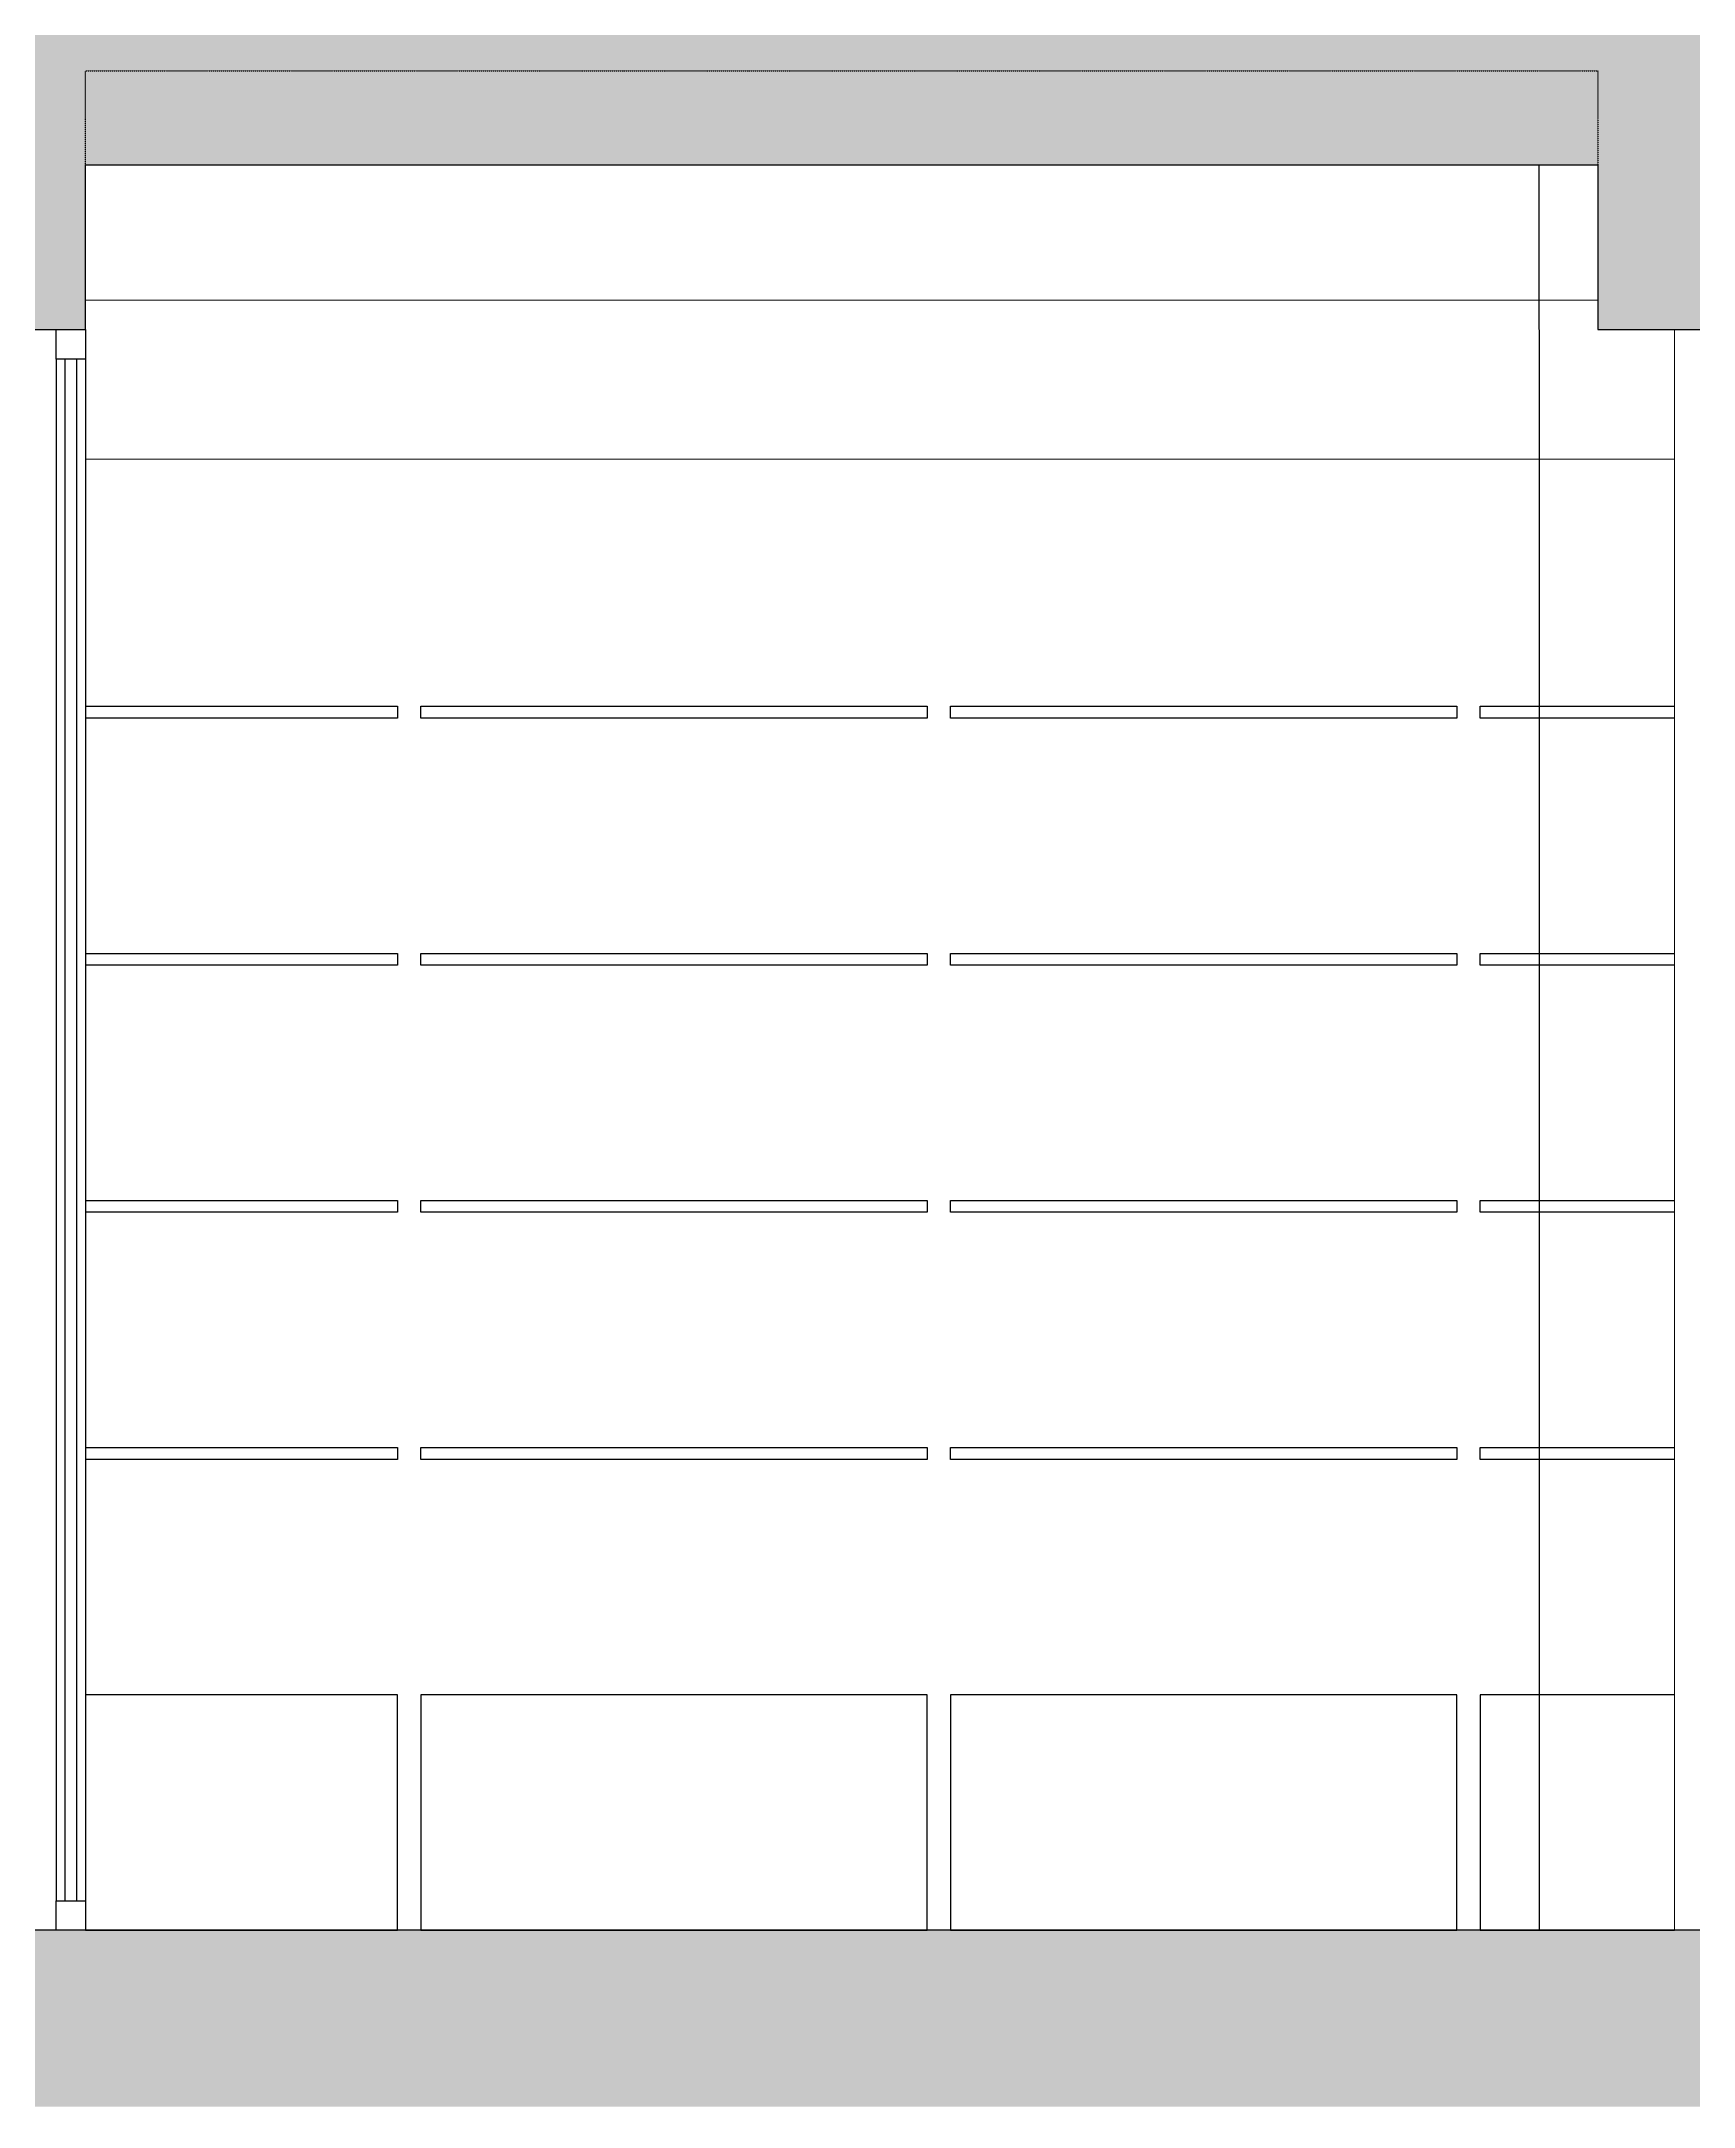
# Model space of a CAD drawing. Extents: x -50 to 69572, y -29139 to 50177.
# Drawn here: x 31340 to 34148, y 12007 to 15517 of the extents above; entities that cross this region are included whole.
import ezdxf

# ---------------------------------------------------------------- set-up
doc = ezdxf.new("R2010")
doc.units = 0
doc.set_wipeout_variables(frame=1)
doc.header["$PDMODE"] = 1
doc.linetypes.add('ACAD_ISO03W100', pattern=[30, 12, -18])
doc.layers.get('DEFPOINTS').update_dxf_attribs({"color": 20})
for name, color, linetype in [('COTES', 123, 'Continuous'), ('DISCONTINUA', 52, 'ACAD_ISO03W100'), ('FUSTERIES', 144, 'Continuous'), ('H SECCIÓ', 253, 'Continuous'), ('MOBILIARI', 30, 'Continuous'), ('PARETS', 6, 'Continuous')]:
    doc.layers.add(name, color=color, linetype=linetype)
doc.layers.add('H FUSTERIES', color=7, linetype='Continuous', true_color=0xffffff)
doc.layers.add('PROJECCIÓ', color=52, linetype='Continuous', lineweight=13)
doc.styles.add('ARIAL', font='')
doc.styles.get('ARIAL').set_extended_font_data('Century Gothic')
doc.dimstyles.new('Cotes Arnau', dxfattribs={"dimtxt": 0.1, "dimasz": 0.05, "dimexe": 0.05, "dimexo": 0.35, "dimgap": 0.04, "dimtad": 1, "dimlfac": 100, "dimrnd": 0.5, "dimtxsty": 'ARIAL', "dimblk1": 'Punta Cota', "dimblk2": 'Punta Cota Final', "dimsah": 1, "dimcen": 0, "dimse1": 1, "dimse2": 1, "dimadec": 0, "dimazin": 0, "dimtfac": 0.07, "dimtix": 1, "dimtmove": 0, "dimatfit": 2, "dimldrblk": 'NONE', "dimfxl": 0.05, "dimtolj": 1, "dimtzin": 0, "dimarcsym": 0})

# ---------------------------------------------------------------- blocks, each defined once
blk = doc.blocks.new('*U32')
blk.add_wipeout([(-0.05, 2.72), (0, 2.72), (0, 0), (-0.05, 0)]).dxf.layer = 'H FUSTERIES'
at = {"layer": 'FUSTERIES'}
for points in [[(0, 2.72), (0, 2.67), (-0.05, 2.67), (-0.05, 2.72)], [(0, 0.05), (0, 0), (-0.05, 0), (-0.05, 0.05)]]:
    blk.add_lwpolyline(points, close=True, dxfattribs=at)
at = {"layer": 'FUSTERIES', "color": 151}
for points in [[(-0.05, 2.67), (-0.05, 0.05)], [(0, 2.67), (0, 0.05)]]:
    blk.add_lwpolyline(points, dxfattribs=at)
at = {"layer": 'FUSTERIES'}
for points in [[(-0.035, 2.67), (-0.035, 0.05)], [(-0.015, 2.67), (-0.015, 0.05)]]:
    blk.add_lwpolyline(points, dxfattribs=at)
at = {"layer": 'PROJECCIÓ'}
blk.add_lwpolyline([(0, 2.72), (0, 0)], dxfattribs=at)
blk = doc.blocks.new('Punta Cota')
blk.add_line((0, -1), (0, 1))
blk = doc.blocks.new('Punta Cota Final')
blk.add_line((0, 1), (0, -1))
blk = doc.blocks.new('*D40')
at = {"layer": 'COTES', "color": 0, "lineweight": -2, "transparency": 16777216}
blk.add_line((33884.8, 15026.7), (33884.8, 15306.6), dxfattribs=at)
at = {"layer": 'DEFPOINTS', "color": 0, "transparency": 16777216}
for p in [(29714.8, 15306.7), (33884.8, 15306.7), (33884.8, 15026.7)]:
    blk.add_point(p, dxfattribs=at)
at = {"layer": 'COTES', "color": 0, "lineweight": -2, "transparency": 16777216, "xscale": 0.05, "yscale": 0.05, "zscale": 0.05}
for name, p, rotation in [('Punta Cota Final', (33884.8, 15306.7), 90), ('Punta Cota', (33884.8, 15026.7), 270)]:
    blk.add_blockref(name, p, dxfattribs=dict(at, rotation=rotation))
at = {"layer": 'COTES', "color": 0, "transparency": 16777216, "insert": (33884.7, 15166.7), "char_height": 0.1, "attachment_point": 5, "rotation": 90, "style": 'ARIAL'}
blk.add_mtext('\\A1;28000', dxfattribs=at)
blk = doc.blocks.new('_None')
blk = doc.blocks.new('*D41')
at = {"layer": 'COTES', "color": 0, "lineweight": -2, "transparency": 16777216}
blk.add_line((33884.8, 15026.6), (33884.8, 12306.7), dxfattribs=at)
at = {"layer": 'DEFPOINTS', "color": 0, "transparency": 16777216}
for p in [(33884.8, 15026.7), (33884.8, 12306.7), (33941, 12306.7)]:
    blk.add_point(p, dxfattribs=at)
at = {"layer": 'COTES', "color": 0, "lineweight": -2, "transparency": 16777216, "xscale": 0.05, "yscale": 0.05, "zscale": 0.05}
for name, p, rotation in [('Punta Cota', (33884.8, 15026.7), 90), ('Punta Cota Final', (33884.8, 12306.7), 270)]:
    blk.add_blockref(name, p, dxfattribs=dict(at, rotation=rotation))
at = {"layer": 'COTES', "color": 0, "transparency": 16777216, "insert": (33884.7, 13666.7), "char_height": 0.1, "attachment_point": 5, "rotation": 90, "style": 'ARIAL'}
blk.add_mtext('\\A1;272000', dxfattribs=at)
blk = doc.blocks.new('Esta')
at = {"layer": 'MOBILIARI'}
for points in [[(0.43, 2.06), (-0.43, 2.06), (-0.43, 2.08), (0.43, 2.08)], [(0.43, 1.64), (-0.43, 1.64), (-0.43, 1.66), (0.43, 1.66)], [(0.43, 1.22), (-0.43, 1.22), (-0.43, 1.24), (0.43, 1.24)], [(0.43, 0.8), (-0.43, 0.8), (-0.43, 0.82), (0.43, 0.82)], [(0.43, 0.4), (-0.43, 0.4), (-0.43, 0), (0.43, 0)]]:
    blk.add_lwpolyline(points, close=True, dxfattribs=at)

msp = doc.modelspace()

# ---------------------------------------------------------------- linework, layer by layer
at = {"layer": 'DISCONTINUA', "ltscale": 0.005}
msp.add_lwpolyline([(31414.8104, 15306.6691), (31414.8104, 15466.6691), (33984.8104, 15466.6691), (33984.8104, 15306.6691)], dxfattribs=at)
at = {"layer": 'MOBILIARI'}
for points in [[(34114.8104, 14366.6691), (33784.8104, 14366.6691), (33784.8104, 14386.6691), (34114.8104, 14386.6691)], [(34114.8104, 13946.6691), (33784.8104, 13946.6691), (33784.8104, 13966.6691), (34114.8104, 13966.6691)], [(34114.8104, 13526.6691), (33784.8104, 13526.6691), (33784.8104, 13546.6691), (34114.8104, 13546.6691)], [(34114.8104, 13106.6691), (33784.8104, 13106.6691), (33784.8104, 13126.6691), (34114.8104, 13126.6691)], [(34114.8104, 12706.6691), (33784.8104, 12706.6691), (33784.8104, 12306.6691), (34114.8104, 12306.6691)]]:
    msp.add_lwpolyline(points, dxfattribs=at)
at = {"layer": 'PROJECCIÓ'}
for points in [[(33984.8104, 15076.6691), (31414.8104, 15076.6691)], [(34114.8104, 12306.6691), (34114.8104, 15026.6691)]]:
    msp.add_lwpolyline(points, dxfattribs=at)

# ---------------------------------------------------------------- block references
at = {"xscale": 1000, "yscale": 1000, "zscale": 1000}
for p in [(32414.8104, 12306.6691), (33314.8104, 12306.6691)]:
    msp.add_blockref('Esta', p, dxfattribs=at)
at = {"layer": 'FUSTERIES', "xscale": 1000, "yscale": 1000, "zscale": 1000}
msp.add_blockref('*U32', (31414.8104, 12306.6691), dxfattribs=at)

# ---------------------------------------------------------------- dimensions: what is measured, and where the dimension line sits
at = {"layer": 'COTES'}
dim = msp.add_linear_dim(base=(33884.8104, 12306.6691), p1=(33884.8104, 15026.6691), p2=(33941.01437, 12306.6691), angle=270, dimstyle='Cotes Arnau', dxfattribs=at)
dim.commit()
dim.dimension.update_dxf_attribs({"geometry": '*D41', "text_midpoint": (33884.71789, 13666.6691)})

# ---------------------------------------------------------------- next in the draw order: hatches: boundary and pattern name
at = {"layer": 'H SECCIÓ', "true_color": 0xb0b0b0, "transparency": 33554687}
h = msp.add_hatch(color=253, dxfattribs=at)
h.dxf.hatch_style = 1
h.paths.add_polyline_path([(44134.35521, 18726.6691), (39284.8104, 18726.6691), (39284.8104, 20613.32256), (44134.35521, 19886.03559)], flags=16)
h.paths.add_polyline_path([(38724.8104, 18726.6691), (34404.8104, 18726.6691), (34404.8104, 19694.95685), (38724.8104, 20596.72793)], flags=16)
h.paths.add_polyline_path([(44134.35521, 15466.6691), (39284.8104, 15466.6691), (39284.8104, 15306.6691), (44134.35521, 15306.6691)], flags=17)
h.paths.add_polyline_path([(38724.8104, 15466.6691), (34404.8104, 15466.6691), (34404.8104, 15306.6691), (38724.8104, 15306.6691)], flags=17)
h.paths.add_polyline_path([(33984.8104, 15466.6691), (31414.8104, 15466.6691), (31414.8104, 15306.6691), (33984.8104, 15306.6691)], flags=17)
h.paths.add_polyline_path([(31114.8104, 15466.6691), (29714.8104, 15466.6691), (29714.8104, 15306.6691), (31114.8104, 15306.6691)], flags=17)
h.paths.add_polyline_path([(33984.8104, 18626.6691), (31414.8104, 18626.6691), (31414.8104, 18466.6691), (33984.8104, 18466.6691)], flags=17)
h.paths.add_polyline_path([(31114.8104, 18626.6691), (29714.8104, 18626.6691), (29714.8104, 18466.6691), (31114.8104, 18466.6691)], flags=17)
h.paths.add_polyline_path([(38724.8104, 18626.6691), (34404.8104, 18626.6691), (34404.8104, 18466.6691), (38724.8104, 18466.6691)], flags=17)
h.paths.add_polyline_path([(44134.35521, 18626.6691), (39284.8104, 18626.6691), (39284.8104, 18466.6691), (44134.35521, 18466.6691)], flags=17)
h.paths.add_polyline_path([(33984.8104, 19607.51372), (33984.8104, 18726.6691), (29714.8104, 18726.6691), (29714.8104, 18756.00268)], flags=16)
edge = h.paths.add_edge_path()
edge.add_line((44654.8104, 20011.33774), (39004.8104, 20858.6691))
edge.add_line((39004.8104, 20858.6691), (29194.8104, 18896.6691))
edge.add_line((29194.8104, 18896.6691), (29194.8104, 17666.6691))
edge.add_line((29194.8104, 17666.6691), (29444.8104, 17666.6691))
edge.add_line((29444.8104, 17666.6691), (29714.8104, 17966.6691))
edge.add_line((29714.8104, 17966.6691), (29714.8104, 18466.6691))
edge.add_line((29714.8104, 18466.6691), (29714.8104, 18626.6691))
edge.add_line((29714.8104, 18626.6691), (31114.8104, 18626.6691))
edge.add_line((31114.8104, 18626.6691), (31114.8104, 18466.6691))
edge.add_line((31114.8104, 18466.6691), (31414.8104, 18466.6691))
edge.add_line((31414.8104, 18466.6691), (31414.8104, 18626.6691))
edge.add_line((31414.8104, 18626.6691), (33984.8104, 18626.6691))
edge.add_line((33984.8104, 18626.6691), (33984.8104, 18466.6691))
edge.add_line((33984.8104, 18466.6691), (33984.8104, 18166.6691))
edge.add_line((33984.8104, 18166.6691), (34404.8104, 18166.6691))
edge.add_line((34404.8104, 18166.6691), (34404.8104, 18466.6691))
edge.add_line((34404.8104, 18466.6691), (34404.8104, 18626.6691))
edge.add_line((34404.8104, 18626.6691), (38724.8104, 18626.6691))
edge.add_line((38724.8104, 18626.6691), (38724.8104, 18466.6691))
edge.add_line((38724.8104, 18466.6691), (38724.8104, 18166.6691))
edge.add_line((38724.8104, 18166.6691), (39284.8104, 18166.6691))
edge.add_line((39284.8104, 18166.6691), (39284.8104, 18466.6691))
edge.add_line((39284.8104, 18466.6691), (39284.8104, 18626.6691))
edge.add_line((39284.8104, 18626.6691), (44134.35521, 18626.6691))
edge.add_line((44134.35521, 18626.6691), (44134.35521, 18466.6691))
edge.add_line((44134.35521, 18466.6691), (44134.35521, 15566.6691))
edge.add_line((44134.35521, 15566.6691), (28794.8104, 15566.6691))
edge.add_line((28794.8104, 15566.6691), (28794.8104, 15496.6691))
edge.add_line((28794.8104, 15496.6691), (28844.8104, 15496.6691))
edge.add_arc((28914.8104, 15496.6691), 70, 180, 270)
edge.add_line((28914.8104, 15426.6691), (29194.8104, 15426.6691))
edge.add_line((29194.8104, 15426.6691), (29194.8104, 14986.6691))
edge.add_line((29194.8104, 14986.6691), (29444.8104, 14986.6691))
edge.add_line((29444.8104, 14986.6691), (29444.8104, 15186.6691))
edge.add_line((29444.8104, 15186.6691), (29444.8104, 15236.6691))
edge.add_line((29444.8104, 15236.6691), (29714.8104, 15236.6691))
edge.add_line((29714.8104, 15236.6691), (29714.8104, 15306.6691))
edge.add_line((29714.8104, 15306.6691), (29714.8104, 15466.6691))
edge.add_line((29714.8104, 15466.6691), (31114.8104, 15466.6691))
edge.add_line((31114.8104, 15466.6691), (31114.8104, 15306.6691))
edge.add_line((31114.8104, 15306.6691), (31114.8104, 15026.6691))
edge.add_line((31114.8104, 15026.6691), (31414.8104, 15026.6691))
edge.add_line((31414.8104, 15026.6691), (31414.8104, 15306.6691))
edge.add_line((31414.8104, 15306.6691), (31414.8104, 15466.6691))
edge.add_line((31414.8104, 15466.6691), (33984.8104, 15466.6691))
edge.add_line((33984.8104, 15466.6691), (33984.8104, 15306.6691))
edge.add_line((33984.8104, 15306.6691), (33984.8104, 15026.6691))
edge.add_line((33984.8104, 15026.6691), (34404.8104, 15026.6691))
edge.add_line((34404.8104, 15026.6691), (34404.8104, 15306.6691))
edge.add_line((34404.8104, 15306.6691), (34404.8104, 15466.6691))
edge.add_line((34404.8104, 15466.6691), (38724.8104, 15466.6691))
edge.add_line((38724.8104, 15466.6691), (38724.8104, 15306.6691))
edge.add_line((38724.8104, 15306.6691), (38724.8104, 15026.6691))
edge.add_line((38724.8104, 15026.6691), (39284.8104, 15026.6691))
edge.add_line((39284.8104, 15026.6691), (39284.8104, 15306.6691))
edge.add_line((39284.8104, 15306.6691), (39284.8104, 15466.6691))
edge.add_line((39284.8104, 15466.6691), (44134.35521, 15466.6691))
edge.add_line((44134.35521, 15466.6691), (44134.35521, 15306.6691))
edge.add_line((44134.35521, 15306.6691), (44134.35521, 12306.6691))
edge.add_line((44134.35521, 12306.6691), (29444.8104, 12306.6691))
edge.add_line((29444.8104, 12306.6691), (29194.8104, 12306.6691))
edge.add_line((29194.8104, 12306.6691), (28194.8104, 12306.6691))
edge.add_line((28194.8104, 12306.6691), (28194.8104, 12006.6691))
edge.add_line((28194.8104, 12006.6691), (44654.8104, 12006.6691))
edge.add_line((44654.8104, 12006.6691), (44654.8104, 12306.6691))
edge.add_line((44654.8104, 12306.6691), (44654.8104, 20011.33774))

# ---------------------------------------------------------------- next in the draw order: linework, layer by layer
at = {"layer": 'MOBILIARI'}
for points in [[(31414.8104, 14386.6691), (31944.8104, 14386.6691), (31944.8104, 14366.6691), (31414.8104, 14366.6691)], [(31414.8104, 13966.6691), (31944.8104, 13966.6691), (31944.8104, 13946.6691), (31414.8104, 13946.6691)], [(31414.8104, 13546.6691), (31944.8104, 13546.6691), (31944.8104, 13526.6691), (31414.8104, 13526.6691)], [(31414.8104, 13126.6691), (31944.8104, 13126.6691), (31944.8104, 13106.6691), (31414.8104, 13106.6691)], [(31414.8104, 12306.6691), (31944.8104, 12306.6691), (31944.8104, 12706.6691), (31414.8104, 12706.6691)]]:
    msp.add_lwpolyline(points, dxfattribs=at)
at = {"layer": 'PARETS'}
msp.add_lwpolyline([(44134.35521, 15566.6691), (28794.8104, 15566.6691), (28794.8104, 15496.6691), (28844.8104, 15496.6691, 0.4142135624), (28914.8104, 15426.6691), (29194.8104, 15426.6691), (29194.8104, 14986.6691), (29444.8104, 14986.6691), (29444.8104, 15236.6691), (29714.8104, 15236.6691), (29714.8104, 15306.6691), (31114.8104, 15306.6691), (31114.8104, 15026.6691), (31414.8104, 15026.6691), (31414.8104, 15306.6691), (33984.8104, 15306.6691), (33984.8104, 15026.6691), (34404.8104, 15026.6691)], format="xyb", dxfattribs=at)
msp.add_lwpolyline([(44134.35521, 12306.6691), (29444.8104, 12306.6691), (29194.8104, 12306.6691), (28194.8104, 12306.6691)], dxfattribs=at)
at = {"layer": 'PROJECCIÓ'}
for points in [[(31414.8104, 12306.6691), (31414.8104, 15026.6691)], [(34114.8104, 14806.6691), (31414.8104, 14806.6691)]]:
    msp.add_lwpolyline(points, dxfattribs=at)

# ---------------------------------------------------------------- next in the draw order: dimensions: what is measured, and where the dimension line sits
at = {"layer": 'COTES'}
dim = msp.add_linear_dim(base=(33884.8104, 15306.6691), p1=(33884.8104, 15026.6691), p2=(29714.8104, 15306.6691), angle=90, dimstyle='Cotes Arnau', dxfattribs=at)
dim.commit()
dim.dimension.update_dxf_attribs({"geometry": '*D40', "text_midpoint": (33884.71789, 15166.6691)})

doc.saveas('drawing.dxf')
